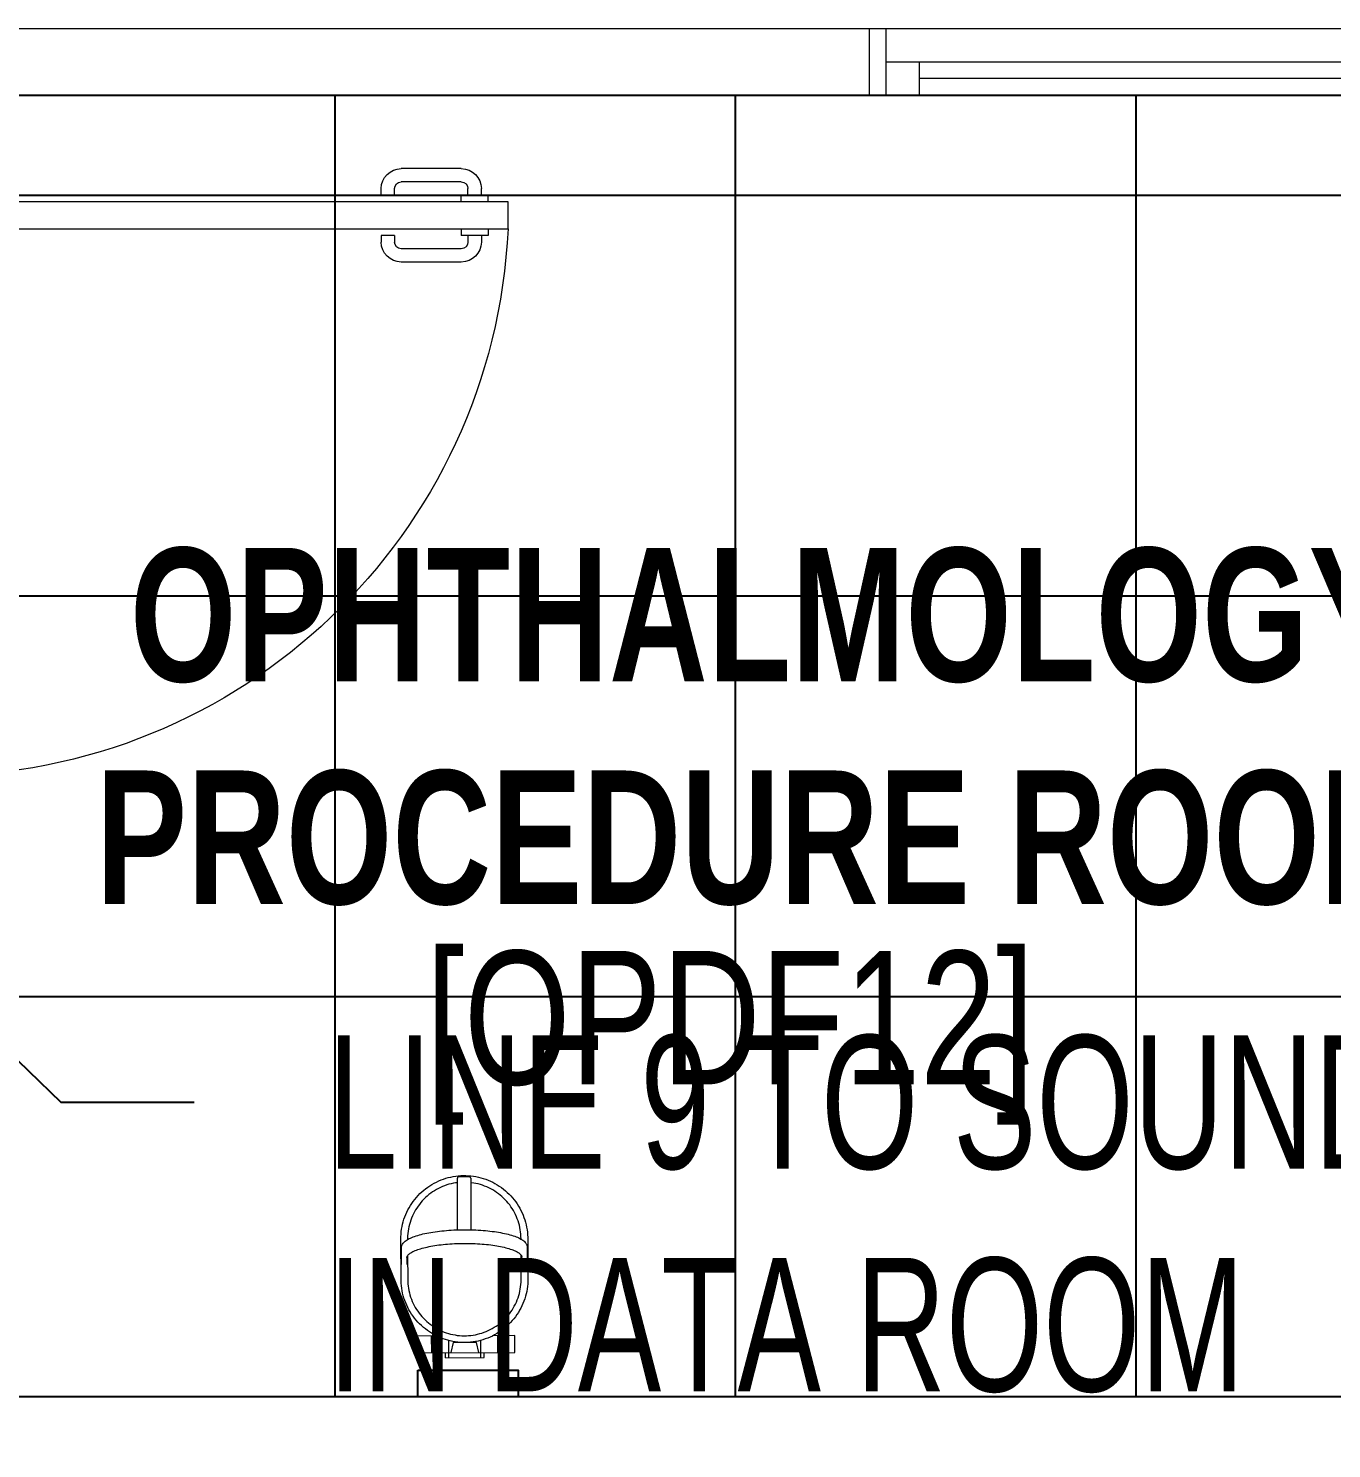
# Model space of a CAD drawing. Extents: x -12260 to 304645, y -29287 to 19916.
# Drawn here: x 16417 to 18369, y -4837 to -2710 of the extents above; entities that cross this region are included whole.
import ezdxf
from ezdxf import colors
from ezdxf.entities.mleader import LeaderData, LeaderLine
from ezdxf.math import Vec2, Vec3

# ---------------------------------------------------------------- set-up
doc = ezdxf.new("R2010")
doc.units = 0
doc.header["$LTSCALE"] = 0.25
doc.linetypes.add('DASHDOT', pattern=[25.4, 12.7, -6.35, 0, -6.35])
for name, color, linetype, lineweight in [('01-First Floor$0$72_EGR_BASE_TEXT', 252, 'Continuous', 5), ('01-First Floor$0$Aluminum', 251, 'Continuous', 5), ('01-First Floor$0$LOADING', 253, 'Continuous', 5), ('01-First Floor$0$Walls', 251, 'Continuous', 5), ('01-First Floor$0$Wooden Joinery', 251, 'Continuous', 5), ('E-LITE-CLNG-CNDT', 6, 'DASHDOT', 35), ('T-DATA-TEXT', 2, 'Continuous', 25)]:
    doc.layers.add(name, color=color, linetype=linetype, lineweight=lineweight)
doc.layers.add('01-First Floor$0$FALSE CEILING', color=251, linetype='Continuous')
doc.styles.add('01-First Floor$0$X3G_ENTITY_9EC9', font='swisscl.ttf', dxfattribs={"height": 0.2})
doc.styles.add('01-First Floor$0$X3G_ENTITY_9F38', font='swisscl.ttf', dxfattribs={"height": 0.2})
doc.styles.add('DC_Elc_Romans', font='elc_romans.shx', dxfattribs={"width": 0.7})

# ---------------------------------------------------------------- blocks, each defined once
blk = doc.blocks.new('01-First Floor$0$A$C72370EFE')
at = {"layer": '01-First Floor$0$Wooden Joinery'}
for p, q in [((-0.01, -0.04), (-0.02, -0.04)), ((-0.01, -0.03), (-0.01, -0.07)), ((0, -0.03), (-0.01, -0.03)), ((0.04, -0.03), (0.05, -0.03)), ((0.05, -0.03), (0.05, -0.07)), ((0.05, -0.04), (0.06, -0.04)), ((-0.01, -0.06), (-0.02, -0.06)), ((0.05, -0.06), (0.06, -0.06)), ((-0.05, -0.07), (-0.05, -0.16)), ((-0.03, -0.07), (-0.03, -0.16)), ((0, -0.07), (-0.01, -0.07)), ((0.04, -0.07), (0.05, -0.07)), ((0.07, -0.07), (0.07, -0.16)), ((0.09, -0.07), (0.09, -0.16)), ((-0.01, -0.17), (-0.02, -0.17)), ((-0.01, -0.17), (-0.01, -0.19)), ((0.05, -0.17), (0.06, -0.17)), ((0.05, -0.17), (0.05, -0.19)), ((-0.01, -0.19), (-0.02, -0.19)), ((0.05, -0.19), (0.06, -0.19))]:
    blk.add_line(p, q, dxfattribs=at)
for centre, radius, start, end in [((-0.02, -0.07), 0.03, 90, 180), ((0.06, -0.07), 0.03, 0, 90), ((-0.02, -0.07), 0.01, 90, 180), ((0.06, -0.07), 0.01, 0, 90), ((-0.02, -0.16), 0.03, 180, 270), ((-0.02, -0.16), 0.01, 180, 270), ((0.06, -0.16), 0.01, 270, 0), ((0.06, -0.16), 0.03, 270, 0)]:
    blk.add_arc(centre, radius, start, end, dxfattribs=at)
blk = doc.blocks.new('01-First Floor$0$A$C5DAD61B4')
at = {"layer": '01-First Floor$0$Wooden Joinery'}
for points in [[(80, 959.1), (80, 969.1), (10, 979.1), (10, 959.1)], [(940, 959.1), (940, 969.1), (1010, 979.1), (1010, 959.1)], [(70, 859.1), (70, 849.1), (0, 839.1), (0, 859.1)], [(120, 859.1), (120, 0), (80, 0), (80, 859.1)], [(950, 859.1), (950, 849.1), (1020, 839.1), (1020, 859.1)]]:
    blk.add_lwpolyline(points, close=True, dxfattribs=at)
for points in [[(45, 859.1), (45, 959.1), (20, 959.1), (20, 859.1), (45, 859.1)], [(45, 859.1), (80, 859.1), (80, 899.1), (90, 899.1), (90, 959.1), (45, 959.1), (45, 859.1)], [(975, 859.1), (940, 859.1), (940, 899.1), (930, 899.1), (930, 959.1), (975, 959.1), (975, 859.1)], [(975, 859.1), (975, 959.1), (1000, 959.1), (1000, 859.1), (975, 859.1)]]:
    blk.add_lwpolyline(points, dxfattribs=at)
blk.add_arc((80, 859.1), 860, 272.666, 0, dxfattribs=at)
at = {"layer": '01-First Floor$0$Wooden Joinery', "xscale": 999.9999999998854, "yscale": 999.9999999998854, "zscale": 999.9999999998854, "rotation": 180}
blk.add_blockref('01-First Floor$0$A$C72370EFE', (120, 0), dxfattribs=at)
blk = doc.blocks.new('01-First Floor$0$ME12818-P')
for p, q in [((-0.0262, 0.1712), (0.0316, 0.1712)), ((-0.0262, 0.1712), (-0.0262, 0.1635)), ((-0.0212, 0.1712), (-0.0212, 0.145)), ((0.0266, 0.1712), (0.0266, 0.145)), ((0.0316, 0.1712), (0.0316, 0.1635)), ((-0.0723, 0.1635), (0.0777, 0.1635)), ((-0.0723, 0.1635), (-0.0723, 0.1385)), ((-0.0468, 0.1635), (-0.0468, 0.1385)), ((-0.0148, 0.1485), (-0.0184, 0.1635)), ((0.0238, 0.1635), (0.0202, 0.1485)), ((0.0521, 0.1635), (0.0521, 0.1385)), ((0.0777, 0.1635), (0.0777, 0.1385)), ((-0.0389, 0.1385), (-0.0723, 0.1385)), ((0.0202, 0.1485), (-0.0148, 0.1485)), ((-0.0123, 0.1485), (-0.0123, 0.1471)), ((0.0177, 0.1471), (0.0177, 0.1485)), ((0.0777, 0.1385), (0.0442, 0.1385)), ((-0.0923, 0.0534), (-0.0923, -0.0066)), ((-0.0823, 0.018), (-0.0823, 0.0534)), ((0.0877, 0.0534), (0.0877, 0.018)), ((0.0977, -0.0066), (0.0977, 0.0534)), ((-0.0913, 0.0311), (-0.0913, 0.0053)), ((-0.0833, 0.0208), (-0.0833, 0.0311)), ((0.0887, 0.0311), (0.0887, 0.0208)), ((0.0967, 0.0053), (0.0967, 0.0311)), ((-0.0823, -0.0066), (-0.0823, -0.006)), ((-0.0053, -0.0205), (0.0107, -0.0205)), ((0.0877, -0.0061), (0.0877, -0.0066)), ((-0.0053, -0.0996), (-0.0058, -0.0996)), ((0.0107, -0.0996), (-0.0053, -0.0996)), ((0.0111, -0.0996), (0.0107, -0.0996))]:
    blk.add_line(p, q)
at = {"flags": 128}
for points in [[(0.0977, 0.0534), (0.0976, 0.0572), (0.0974, 0.061), (0.097, 0.0648), (0.0965, 0.0685), (0.0958, 0.0723), (0.095, 0.076), (0.094, 0.0796), (0.0929, 0.0833), (0.0916, 0.0869), (0.0902, 0.0904), (0.0886, 0.0939), (0.087, 0.0973), (0.0851, 0.1006), (0.0832, 0.1038), (0.0811, 0.107), (0.0789, 0.1101), (0.0766, 0.1131), (0.0741, 0.116), (0.0716, 0.1188), (0.0689, 0.1215), (0.0661, 0.1241), (0.0632, 0.1266), (0.0602, 0.129), (0.0572, 0.1312), (0.054, 0.1333), (0.0508, 0.1353), (0.0475, 0.1372), (0.0441, 0.1389), (0.0406, 0.1405), (0.0371, 0.1419), (0.0335, 0.1432), (0.0299, 0.1444), (0.0263, 0.1454), (0.0226, 0.1463), (0.0188, 0.147), (0.0151, 0.1476), (0.0113, 0.148), (0.0075, 0.1483), (0.0037, 0.1484), (-0.0001, 0.1483), (-0.0039, 0.1482), (-0.0077, 0.1478), (-0.0114, 0.1473), (-0.0152, 0.1467), (-0.0189, 0.1459), (-0.0226, 0.145), (-0.0262, 0.1439), (-0.0298, 0.1427), (-0.0334, 0.1413), (-0.0368, 0.1398), (-0.0403, 0.1381), (-0.0436, 0.1363), (-0.0469, 0.1344), (-0.0501, 0.1324), (-0.0532, 0.1302), (-0.0562, 0.1279), (-0.0592, 0.1255), (-0.062, 0.1229), (-0.0647, 0.1203), (-0.0674, 0.1176), (-0.0699, 0.1147), (-0.0723, 0.1118), (-0.0745, 0.1087), (-0.0767, 0.1056), (-0.0787, 0.1024), (-0.0806, 0.0991), (-0.0824, 0.0957), (-0.084, 0.0923), (-0.0855, 0.0888), (-0.0868, 0.0852), (-0.088, 0.0816), (-0.0891, 0.078), (-0.09, 0.0743), (-0.0907, 0.0705), (-0.0914, 0.0668), (-0.0918, 0.063), (-0.0921, 0.0592), (-0.0923, 0.0554), (-0.0923, 0.0534)], [(-0.0823, 0.0534), (-0.0822, 0.0568), (-0.082, 0.0602), (-0.0817, 0.0636), (-0.0812, 0.0669), (-0.0806, 0.0703), (-0.0799, 0.0736), (-0.079, 0.0769), (-0.078, 0.0801), (-0.0769, 0.0833), (-0.0756, 0.0865), (-0.0742, 0.0896), (-0.0727, 0.0926), (-0.0711, 0.0956), (-0.0693, 0.0985), (-0.0675, 0.1014), (-0.0655, 0.1041), (-0.0634, 0.1068), (-0.0612, 0.1094), (-0.0589, 0.1119), (-0.0565, 0.1144), (-0.054, 0.1167), (-0.0515, 0.1189), (-0.0488, 0.121), (-0.0461, 0.123), (-0.0432, 0.1249), (-0.0403, 0.1267), (-0.0374, 0.1284), (-0.0343, 0.1299), (-0.0313, 0.1313), (-0.0281, 0.1326), (-0.0249, 0.1338), (-0.0217, 0.1348), (-0.0184, 0.1357), (-0.0151, 0.1365), (-0.0118, 0.1371), (-0.0084, 0.1377), (-0.005, 0.138), (-0.0016, 0.1383), (0.0018, 0.1384), (0.0052, 0.1383), (0.0086, 0.1382), (0.012, 0.1379), (0.0153, 0.1374), (0.0187, 0.1369), (0.022, 0.1362), (0.0253, 0.1353), (0.0286, 0.1344), (0.0318, 0.1333), (0.0349, 0.132), (0.0381, 0.1307), (0.0411, 0.1292), (0.0441, 0.1276), (0.0471, 0.1259), (0.0499, 0.1241), (0.0527, 0.1221), (0.0554, 0.1201), (0.058, 0.1179), (0.0606, 0.1156), (0.063, 0.1133), (0.0654, 0.1108), (0.0676, 0.1082), (0.0698, 0.1056), (0.0718, 0.1029), (0.0737, 0.1001), (0.0755, 0.0972), (0.0772, 0.0943), (0.0788, 0.0912), (0.0803, 0.0882), (0.0816, 0.085), (0.0828, 0.0819), (0.0839, 0.0786), (0.0848, 0.0754), (0.0856, 0.0721), (0.0863, 0.0687), (0.0868, 0.0654), (0.0873, 0.062), (0.0875, 0.0586), (0.0877, 0.0552), (0.0877, 0.0534)], [(-0.0913, 0.0053), (-0.0912, 0.004), (-0.0909, 0.0028), (-0.0905, 0.0016), (-0.0898, 0.0005), (-0.089, -0.0007), (-0.0881, -0.0017), (-0.0871, -0.0028), (-0.0859, -0.0038), (-0.0845, -0.0047), (-0.0831, -0.0057), (-0.0815, -0.0066), (-0.0798, -0.0075), (-0.078, -0.0083), (-0.076, -0.0092), (-0.0739, -0.01), (-0.0718, -0.0108), (-0.0695, -0.0116), (-0.067, -0.0123), (-0.0645, -0.013), (-0.0619, -0.0137), (-0.0592, -0.0144), (-0.0563, -0.015), (-0.0534, -0.0156), (-0.0504, -0.0162), (-0.0473, -0.0167), (-0.0442, -0.0172), (-0.0409, -0.0177), (-0.0376, -0.0181), (-0.0343, -0.0185), (-0.0308, -0.0189), (-0.0274, -0.0192), (-0.0238, -0.0195), (-0.0203, -0.0198), (-0.0167, -0.02), (-0.013, -0.0202), (-0.0094, -0.0203), (-0.0057, -0.0204), (-0.002, -0.0205), (0.0017, -0.0205), (0.0054, -0.0205), (0.0091, -0.0204), (0.0128, -0.0204), (0.0164, -0.0202), (0.0201, -0.0201), (0.0237, -0.0199), (0.0273, -0.0196), (0.0309, -0.0194), (0.0344, -0.0191), (0.0378, -0.0187), (0.0412, -0.0183), (0.0446, -0.0179), (0.0478, -0.0175), (0.051, -0.017), (0.0542, -0.0165), (0.0572, -0.0159), (0.0602, -0.0153), (0.063, -0.0147), (0.0658, -0.0141), (0.0685, -0.0134), (0.0711, -0.0127), (0.0735, -0.012), (0.0759, -0.0112), (0.0782, -0.0104), (0.0803, -0.0096), (0.0823, -0.0088), (0.0842, -0.008), (0.086, -0.0071), (0.0876, -0.0062), (0.0892, -0.0052), (0.0906, -0.0043), (0.0918, -0.0033), (0.093, -0.0023), (0.094, -0.0012), (0.0948, -0.0002), (0.0955, 0.001), (0.0961, 0.0022), (0.0965, 0.0034), (0.0967, 0.0046), (0.0967, 0.0053)], [(-0.0833, 0.0208), (-0.0833, 0.0202), (-0.0831, 0.0195), (-0.0829, 0.0189), (-0.0825, 0.0182), (-0.082, 0.0175), (-0.0813, 0.0167), (-0.0805, 0.016), (-0.0796, 0.0152), (-0.0785, 0.0144), (-0.0773, 0.0136), (-0.076, 0.0128), (-0.0745, 0.012), (-0.0729, 0.0113), (-0.0711, 0.0105), (-0.0692, 0.0098), (-0.0672, 0.009), (-0.0651, 0.0083), (-0.0629, 0.0077), (-0.0606, 0.007), (-0.0581, 0.0064), (-0.0556, 0.0057), (-0.053, 0.0052), (-0.0502, 0.0046), (-0.0474, 0.0041), (-0.0445, 0.0036), (-0.0416, 0.0031), (-0.0385, 0.0027), (-0.0354, 0.0022), (-0.0322, 0.0019), (-0.029, 0.0015), (-0.0257, 0.0012), (-0.0224, 0.0009), (-0.019, 0.0007), (-0.0156, 0.0005), (-0.0122, 0.0003), (-0.0087, 0.0002), (-0.0052, 0.0001), (-0.0017, 0), (0.0017, 0), (0.0052, 0), (0.0087, 0), (0.0122, 0.0001), (0.0157, 0.0002), (0.0191, 0.0004), (0.0226, 0.0006), (0.026, 0.0008), (0.0293, 0.0011), (0.0326, 0.0014), (0.0359, 0.0017), (0.0391, 0.002), (0.0422, 0.0024), (0.0453, 0.0029), (0.0483, 0.0033), (0.0513, 0.0038), (0.0541, 0.0043), (0.0569, 0.0049), (0.0596, 0.0054), (0.0622, 0.006), (0.0647, 0.0067), (0.067, 0.0073), (0.0693, 0.008), (0.0715, 0.0087), (0.0736, 0.0094), (0.0755, 0.0101), (0.0773, 0.0109), (0.079, 0.0116), (0.0806, 0.0124), (0.082, 0.0132), (0.0833, 0.014), (0.0844, 0.0147), (0.0854, 0.0155), (0.0863, 0.0163), (0.087, 0.0171), (0.0876, 0.0178), (0.0881, 0.0185), (0.0884, 0.0192), (0.0886, 0.0198), (0.0887, 0.0204), (0.0887, 0.0208)], [(-0.0923, -0.0066), (-0.0922, -0.0104), (-0.092, -0.0142), (-0.0916, -0.018), (-0.0911, -0.0217), (-0.0904, -0.0255), (-0.0896, -0.0292), (-0.0886, -0.0329), (-0.0875, -0.0365), (-0.0862, -0.0401), (-0.0848, -0.0436), (-0.0833, -0.0471), (-0.0816, -0.0505), (-0.0797, -0.0538), (-0.0778, -0.0571), (-0.0757, -0.0603), (-0.0735, -0.0633), (-0.0712, -0.0663), (-0.0687, -0.0693), (-0.0662, -0.0721), (-0.0635, -0.0748), (-0.0607, -0.0774), (-0.0578, -0.0798), (-0.0549, -0.0822), (-0.0518, -0.0844), (-0.0486, -0.0866), (-0.0454, -0.0885), (-0.0421, -0.0904), (-0.0387, -0.0921), (-0.0352, -0.0937), (-0.0317, -0.0952), (-0.0282, -0.0965), (-0.0245, -0.0976), (-0.0209, -0.0986), (-0.0172, -0.0995), (-0.0135, -0.1002), (-0.0097, -0.1008), (-0.0059, -0.1012), (-0.0021, -0.1015), (0.0017, -0.1016), (0.0055, -0.1016), (0.0093, -0.1014), (0.013, -0.101), (0.0168, -0.1006), (0.0206, -0.0999), (0.0243, -0.0991), (0.028, -0.0982), (0.0316, -0.0971), (0.0352, -0.0959), (0.0387, -0.0945), (0.0422, -0.093), (0.0456, -0.0913), (0.049, -0.0896), (0.0523, -0.0876), (0.0555, -0.0856), (0.0586, -0.0834), (0.0616, -0.0811), (0.0646, -0.0787), (0.0674, -0.0762), (0.0701, -0.0735), (0.0727, -0.0708), (0.0753, -0.0679), (0.0776, -0.065), (0.0799, -0.0619), (0.0821, -0.0588), (0.0841, -0.0556), (0.086, -0.0523), (0.0878, -0.0489), (0.0894, -0.0455), (0.0909, -0.042), (0.0922, -0.0384), (0.0934, -0.0348), (0.0945, -0.0312), (0.0954, -0.0275), (0.0961, -0.0238), (0.0967, -0.02), (0.0972, -0.0162), (0.0975, -0.0125), (0.0977, -0.0087), (0.0977, -0.0066)], [(-0.0073, -0.091), (-0.0099, -0.0907), (-0.0133, -0.0901), (-0.0166, -0.0894), (-0.0199, -0.0886), (-0.0232, -0.0876), (-0.0264, -0.0865), (-0.0296, -0.0853), (-0.0327, -0.0839), (-0.0357, -0.0824), (-0.0387, -0.0808), (-0.0417, -0.0791), (-0.0445, -0.0773), (-0.0473, -0.0753), (-0.05, -0.0733), (-0.0527, -0.0711), (-0.0552, -0.0689), (-0.0576, -0.0665), (-0.06, -0.064), (-0.0622, -0.0615), (-0.0644, -0.0588), (-0.0664, -0.0561), (-0.0683, -0.0533), (-0.0701, -0.0504), (-0.0718, -0.0475), (-0.0734, -0.0445), (-0.0749, -0.0414), (-0.0762, -0.0383), (-0.0774, -0.0351), (-0.0785, -0.0319), (-0.0794, -0.0286), (-0.0802, -0.0253), (-0.0809, -0.022), (-0.0815, -0.0186), (-0.0819, -0.0152), (-0.0821, -0.0118), (-0.0823, -0.0084), (-0.0823, -0.0066)], [(-0.0073, -0.0204), (-0.0073, -0.0976)], [(0.0877, -0.0066), (0.0876, -0.01), (0.0874, -0.0134), (0.0871, -0.0168), (0.0866, -0.0202), (0.086, -0.0235), (0.0853, -0.0268), (0.0844, -0.0301), (0.0834, -0.0334), (0.0822, -0.0366), (0.081, -0.0397), (0.0796, -0.0428), (0.0781, -0.0459), (0.0765, -0.0488), (0.0747, -0.0518), (0.0728, -0.0546), (0.0709, -0.0574), (0.0688, -0.0601), (0.0666, -0.0627), (0.0643, -0.0652), (0.0619, -0.0676), (0.0594, -0.0699), (0.0569, -0.0721), (0.0542, -0.0742), (0.0514, -0.0762), (0.0486, -0.0781), (0.0457, -0.0799), (0.0428, -0.0816), (0.0397, -0.0831), (0.0366, -0.0845), (0.0335, -0.0858), (0.0303, -0.087), (0.0271, -0.088), (0.0238, -0.089), (0.0205, -0.0897), (0.0171, -0.0904), (0.0138, -0.0909), (0.0127, -0.091)], [(0.0127, -0.0976), (0.0127, -0.0204)], [(-0.0059, -0.0995), (-0.0062, -0.0994), (-0.0066, -0.0992), (-0.0069, -0.0989), (-0.0071, -0.0985), (-0.0073, -0.0981), (-0.0073, -0.0976)], [(0.0127, -0.0976), (0.0126, -0.0981), (0.0125, -0.0985), (0.0123, -0.0989), (0.0119, -0.0992), (0.0116, -0.0994), (0.0113, -0.0995)]]:
    blk.add_lwpolyline(points, dxfattribs=at)
for centre, major_axis, start_param, end_param in [((-0.0053, -0.02), (0.002, 0), 3.665191, 4.712389), ((0.0107, -0.02), (-0.002, 0), 1.570796, 2.617994)]:
    blk.add_ellipse(centre, major_axis=major_axis, ratio=0.262075, start_param=start_param, end_param=end_param)
blk = doc.blocks.new('01-First Floor$0$A$C37be4daf')
at = {"layer": '01-First Floor$0$Aluminum'}
for p, q in [((1416, 598.2), (216, 598.2)), ((241, 498.2), (241, 598.2)), ((291, 548.2), (291, 598.2)), ((1341, 548.2), (1341, 598.2)), ((1391, 498.2), (1391, 598.2)), ((291, 573.2), (1341, 573.2)), ((1391, 548.2), (241, 548.2)), ((1416, 498.2), (216, 498.2))]:
    blk.add_line(p, q, dxfattribs=at)
at = {"layer": '01-First Floor$0$Walls'}
for p, q in [((216, 498.2), (216, 598.2)), ((1416, 498.2), (1416, 598.2))]:
    blk.add_line(p, q, dxfattribs=at)
blk = doc.blocks.new('01-First Floor')
at = {"layer": '01-First Floor$0$FALSE CEILING', "linetype": 'Continuous'}
for p, q in [((16876, -4760), (16876, -2810)), ((16876, -4760), (16876, -2810)), ((17476, -4760), (17476, -2810)), ((17476, -4760), (17476, -2810)), ((18076, -4760), (18076, -2810)), ((18076, -4760), (18076, -2810)), ((16276, -2960), (20276, -2960)), ((16276, -2960), (20276, -2960)), ((16276, -3560), (20276, -3560)), ((16276, -3560), (20276, -3560)), ((16276, -4160), (20276, -4160)), ((16276, -4160), (20276, -4160))]:
    blk.add_line(p, q, dxfattribs=at)
at = {"layer": '01-First Floor$0$FALSE CEILING'}
blk.add_lwpolyline([(20276, -4760), (16276, -4760), (16276, -2810), (20276, -2810)], close=True, dxfattribs=at)
at = {"layer": '01-First Floor$0$FALSE CEILING', "extrusion": (4.6879e-08, -1.66552e-10, 1), "elevation": -0.1}
blk.add_lwpolyline([(17000.1, -4720), (17150.1, -4720), (17150.1, -4760), (17000.1, -4760)], close=True, dxfattribs=at)
at = {"layer": '01-First Floor$0$LOADING', "extrusion": (4.6879e-08, -1.66552e-10, 1), "elevation": -0.1}
blk.add_lwpolyline([(17000.1, -4720), (17150.1, -4720), (17150.1, -4760), (17000.1, -4760)], close=True, dxfattribs=at)
at = {"layer": '01-First Floor$0$Walls'}
for p, q in [((16176, -2710), (23315.6, -2710)), ((16276, -2810), (20276, -2810)), ((16276, -4760), (20276, -4760))]:
    blk.add_line(p, q, dxfattribs=at)
at = {"rotation": 180}
blk.add_blockref('01-First Floor$0$A$C37be4daf', (19092, -2211.8), dxfattribs=at)
at = {"layer": '01-First Floor$0$LOADING', "extrusion": (4.73306e-08, -1.44096e-21, 1), "xscale": -1000, "yscale": 999.9999999999999, "zscale": 999.9999999999999, "rotation": 180.2454464877884}
blk.add_blockref('01-First Floor$0$ME12818-P', (17066.9, -4530, -0.1), dxfattribs=at)
at = {"layer": '01-First Floor$0$Wooden Joinery', "xscale": -1, "rotation": 90}
blk.add_blockref('01-First Floor$0$A$C5DAD61B4', (17135.1, -2890), dxfattribs=at)
at = {"layer": '01-First Floor$0$72_EGR_BASE_TEXT', "insert": (17519.8, -3488.2, 0), "char_height": 200, "width": 2718.422, "attachment_point": 2, "style": '01-First Floor$0$X3G_ENTITY_9EC9'}
blk.add_mtext('{\\fSwis721 LtCn BT|b1|i0|c0|p34;OPHTHALMOLOGY PROCEDURE ROOM}', dxfattribs=at)
at = {"layer": '01-First Floor$0$72_EGR_BASE_TEXT', "insert": (17467.8, -4091.8, 0), "char_height": 200, "attachment_point": 2, "style": '01-First Floor$0$X3G_ENTITY_9F38'}
blk.add_mtext('[OPDF12]', dxfattribs=at)
blk = doc.blocks.new('DC_Arrow-ArrowEllipse')
at = {"color": 0}
blk.add_ellipse((0, 0), major_axis=(0.4, 0), ratio=0.4, dxfattribs=at)
at = {"color": 0, "ltscale": 0.5}
blk.add_solid([(-1.4, 0.167), (-0.4, 0), (-1.4, -0.167)], dxfattribs=at)

msp = doc.modelspace()

# ---------------------------------------------------------------- block references
at = {"layer": 'E-LITE-CLNG-CNDT'}
msp.add_blockref('01-First Floor', (0, 0), dxfattribs=at)

# ---------------------------------------------------------------- leaders
at = {"layer": 'T-DATA-TEXT'}
ml = msp.add_multileader_mtext('Standard', dxfattribs=at)
ml.set_content('LINE 9 TO SOUND RACK\\PIN DATA ROOM  ', color=256, style='DC_Elc_Romans')
ml.set_leader_properties(color=45)
ml.set_arrow_properties(name='DC_Arrow-ArrowEllipse')
ml.build(insert=Vec2(0, 0))
ml.multileader.update_dxf_attribs({"dogleg_length": 2, "arrow_head_size": 200, "scale": 100})
ctx = ml.context
ctx.base_point, ctx.scale, ctx.char_height, ctx.arrow_head_size, ctx.landing_gap_size, ctx.plane_origin = Vec3(16665.2, -4318.2), 100, 200, 200, 200, Vec3(27116.8, 2558.3)
notes = []
notes.append((ctx, [(0, (1, 1, 0), (16465.2, -4318.2), (1, 0), 200, [(0, [(15276, -3169)], 0, [])])]))
ctx.mtext.insert, ctx.mtext.width, ctx.mtext.flow_direction = Vec3(16865.2, -4218.2), 2820.295, 5
ml = msp.add_multileader_mtext('Standard', dxfattribs=at)
ml.set_content('LINE 6 TO SOUND RACK\\PIN DATA ROOM  ', color=256, style='DC_Elc_Romans')
ml.set_leader_properties(color=45)
ml.set_arrow_properties(name='DC_Arrow-ArrowEllipse')
ml.build(insert=Vec2(0, 0))
ml.multileader.update_dxf_attribs({"dogleg_length": 2, "arrow_head_size": 200, "scale": 100})
ctx = ml.context
ctx.base_point, ctx.scale, ctx.char_height, ctx.arrow_head_size, ctx.landing_gap_size, ctx.plane_origin = Vec3(506.2, -4605.2), 100, 200, 200, 200, Vec3(14018.9, -846.1)
notes.append((ctx, [(1, (1, 1, 0), (3686.2, -4605.2), (-1, 0), 200, [(0, [(4115.9, -5627.2)], 0, [])])]))
ctx.mtext.insert, ctx.mtext.width, ctx.mtext.flow_direction = Vec3(706.2, -4505.2), 2820.295, 5
for ctx, leaders in notes:
    for number, flags, end, landing, length, lines in leaders:
        leader = LeaderData()
        leader.index, (leader.has_last_leader_line, leader.has_dogleg_vector, leader.attachment_direction) = number, flags
        leader.last_leader_point, leader.dogleg_vector, leader.dogleg_length = Vec3(end), Vec3(landing), length
        for number, points, colour, breaks in lines:
            line = LeaderLine()
            line.index, line.vertices, line.color, line.breaks = number, Vec3.list(points), colors.encode_raw_color(colour), breaks
            leader.lines.append(line)
        ctx.leaders.append(leader)

doc.saveas('drawing.dxf')
